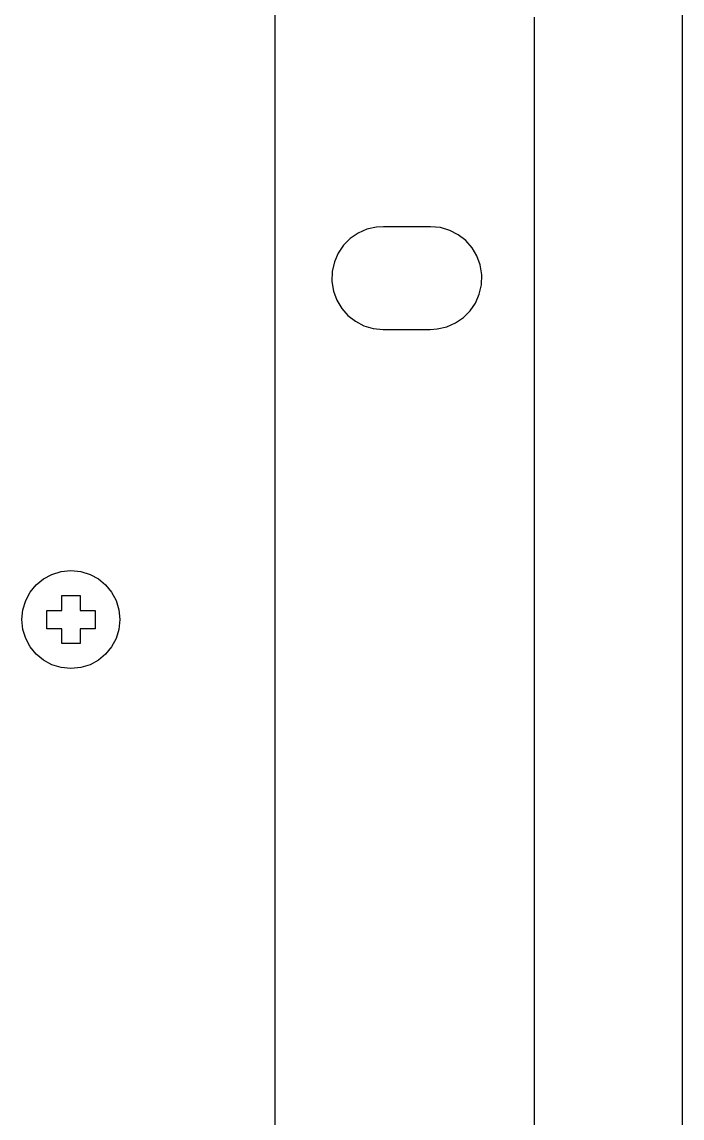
# Model space of a CAD drawing. Extents: x 1 to 47.7, y 0.2 to 35.
# Drawn here: x 20.215 to 22, y 11.526 to 14.492 of the extents above; entities that cross this region are included whole.
import ezdxf

# ---------------------------------------------------------------- set-up
doc = ezdxf.new("R2010")
doc.units = 0
doc.header["$MEASUREMENT"] = 0
for name, color, linetype in [('3_1__HORIZONTAL_RACK_MOUNT', 7, 'CONTINUOUS'), ('3_2__HORIZONTAL_PANEL_MOUN', 7, 'CONTINUOUS'), ('7_0_____DWG', 7, 'CONTINUOUS')]:
    doc.layers.add(name, color=color, linetype=linetype)

msp = doc.modelspace()

# ---------------------------------------------------------------- linework, layer by layer
at = {"layer": '3_1__HORIZONTAL_RACK_MOUNT'}
for points in [[(20.9, 11.3309), (20.9, 11.7986), (20.9, 12.2662), (20.9, 12.4974), (20.9, 12.7255), (20.9, 12.9496), (20.9, 13.0597), (20.9, 13.1684), (20.9, 13.2756), (20.9, 13.3811), (20.9, 13.4848), (20.9, 13.5866), (20.9, 13.6863), (20.9, 13.7838), (20.9, 13.879), (20.9, 13.9717), (20.9, 14.0619), (20.9, 14.1494), (20.9, 14.234), (20.9, 14.3157), (20.9, 14.3943), (20.9, 14.4696), (20.9, 14.5416)], [(20.9, 11.4854), (20.9, 11.7986), (20.9, 12.1118), (20.9, 12.2676), (20.9, 12.4225), (20.9, 12.5762), (20.9, 12.7283), (20.9, 12.8786), (20.9, 12.953), (20.9, 13.0268), (20.9, 13.1), (20.9, 13.1725), (20.9, 13.2444), (20.9, 13.3155), (20.9, 13.3859), (20.9, 13.4554), (20.9, 13.5241), (20.9, 13.592), (20.9, 13.6589), (20.9, 13.7248), (20.9, 13.7898), (20.9, 13.8537), (20.9, 13.9165), (20.9, 13.9783), (20.9, 14.0389), (20.9, 14.0983), (20.9, 14.1565), (20.9, 14.2134), (20.9, 14.269), (20.9, 14.3233), (20.9, 14.3762), (20.9, 14.4276), (20.9, 14.4777), (20.9, 14.5262)], [(21.6, 14.5048), (21.6, 14.4388), (21.6, 14.3695), (21.6, 14.297), (21.6, 14.2213), (21.6, 14.1427), (21.6, 14.0613), (21.6, 13.9771), (21.6, 13.8903), (21.6, 13.801), (21.6, 13.7094), (21.6, 13.6155), (21.6, 13.5195), (21.6, 13.4216), (21.6, 13.3218), (21.6, 13.2202), (21.6, 13.1171), (21.6, 12.9064), (21.6, 12.6908), (21.6, 12.4712), (21.6, 12.2486), (21.6, 11.7986), (21.6, 11.3485)]]:
    msp.add_lwpolyline(points, dxfattribs=at)
msp.add_lwpolyline([(21.32, 13.9375), (21.3149, 13.9375), (21.3014, 13.9375), (21.2822, 13.9375), (21.2599, 13.9375), (21.2371, 13.9375), (21.2165, 13.9375), (21.2008, 13.9375), (21.1926, 13.9375), (21.1739, 13.9364), (21.1481, 13.9305), (21.1243, 13.92), (21.1032, 13.9055), (21.0851, 13.8874), (21.0706, 13.8662), (21.0601, 13.8425), (21.0542, 13.8167), (21.0533, 13.7894), (21.0576, 13.763), (21.0666, 13.7385), (21.0798, 13.7165), (21.0968, 13.6973), (21.117, 13.6815), (21.1399, 13.6696), (21.1651, 13.6622), (21.192, 13.6596), (21.1971, 13.6596), (21.2106, 13.6596), (21.2298, 13.6596), (21.2522, 13.6596), (21.275, 13.6596), (21.2955, 13.6596), (21.3112, 13.6596), (21.3194, 13.6596), (21.3381, 13.6607), (21.364, 13.6666), (21.3877, 13.6771), (21.4088, 13.6916), (21.4269, 13.7097), (21.4415, 13.7309), (21.4519, 13.7546), (21.4579, 13.7804), (21.4587, 13.8077), (21.4544, 13.8341), (21.4454, 13.8586), (21.4322, 13.8806), (21.4152, 13.8998), (21.3951, 13.9156), (21.3721, 13.9275), (21.3469, 13.9349)], close=True, dxfattribs=at)
at = {"layer": '3_2__HORIZONTAL_PANEL_MOUN'}
msp.add_lwpolyline([(22, 14.5124), (22, 14.4391), (22, 14.3643), (22, 14.2882), (22, 14.2108), (22, 14.1322), (22, 14.0523), (22, 13.9713), (22, 13.8892), (22, 13.806), (22, 13.7218), (22, 13.6366), (22, 13.5505), (22, 13.4635), (22, 13.3757), (22, 13.2871), (22, 13.1978), (22, 13.1077), (22, 13.017), (22, 12.9257), (22, 12.8339), (22, 12.7415), (22, 12.5554), (22, 12.3679), (22, 12.1792), (22, 11.8), (22, 11.4208)], dxfattribs=at)
at = {"layer": '7_0_____DWG'}
msp.add_lwpolyline([(20.4804, 12.8745), (20.4777, 12.8478), (20.47, 12.8229), (20.4577, 12.8004), (20.4416, 12.7808), (20.422, 12.7646), (20.3995, 12.7524), (20.3746, 12.7447), (20.3479, 12.742), (20.3212, 12.7447), (20.2963, 12.7524), (20.2738, 12.7646), (20.2542, 12.7808), (20.2381, 12.8004), (20.2259, 12.8229), (20.2181, 12.8478), (20.2154, 12.8745), (20.2181, 12.9012), (20.2259, 12.926), (20.2381, 12.9485), (20.2542, 12.9681), (20.2738, 12.9843), (20.2963, 12.9965), (20.3212, 13.0042), (20.3479, 13.0069), (20.3746, 13.0042), (20.3995, 12.9965), (20.422, 12.9843), (20.4416, 12.9681), (20.4577, 12.9485), (20.47, 12.926), (20.4777, 12.9012)], close=True, dxfattribs=at)
msp.add_lwpolyline([(20.3229, 12.8993), (20.3229, 12.9396), (20.3729, 12.9396), (20.3729, 12.8993), (20.413, 12.8993), (20.413, 12.8493), (20.3729, 12.8493), (20.3729, 12.8094), (20.3229, 12.8094), (20.3229, 12.8493), (20.2828, 12.8493), (20.2828, 12.8993), (20.3229, 12.8993)], dxfattribs=at)

doc.saveas('drawing.dxf')
